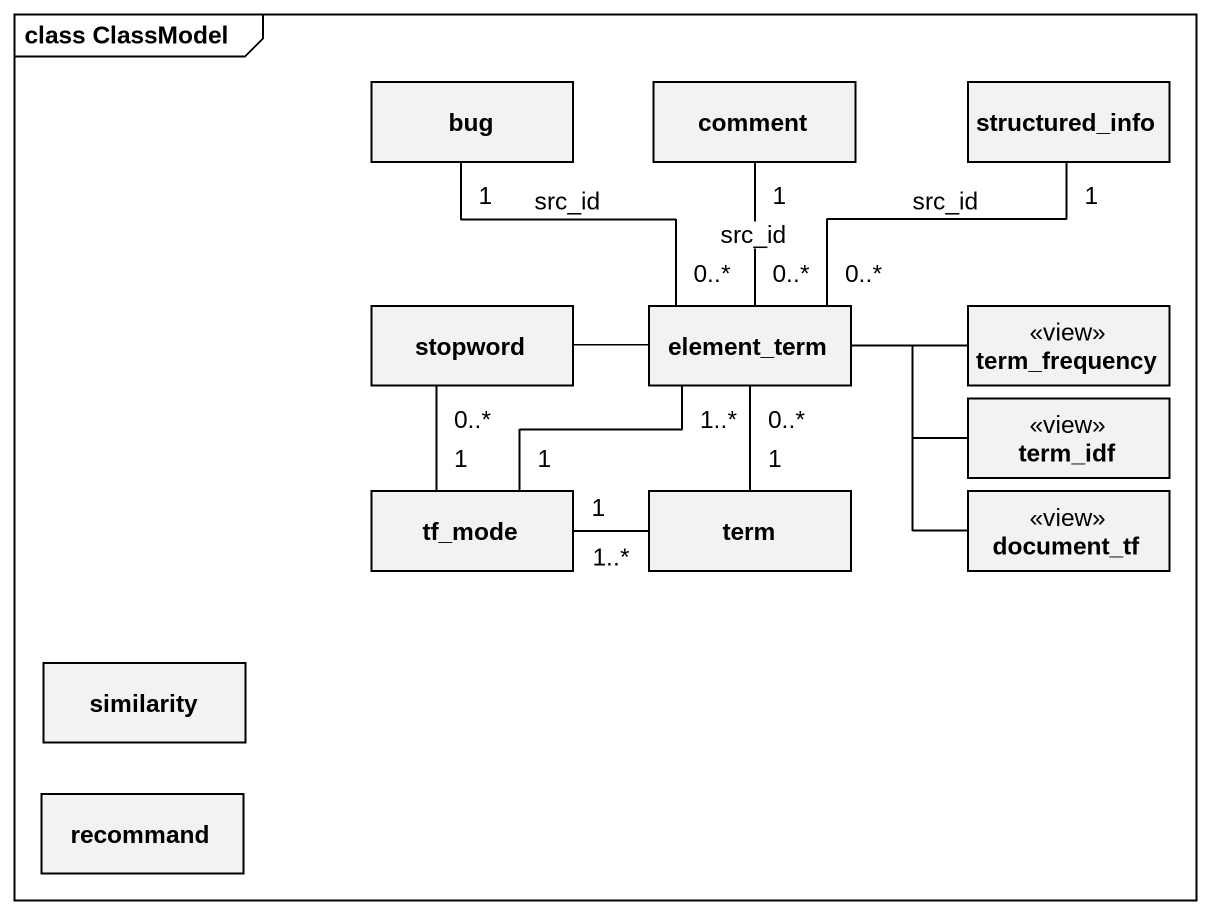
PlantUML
@startuml
mainframe class ClassModel
hide circle
hide empty members
class bug
class comment
class structured_info
class stopword
class element_term
class term_frequency <<view>>
class term_idf <<view>>
class tf_mode
class term
class document_tf <<view>>
class similarity
class recommand
bug "1" -- "0..*" element_term : src_id
comment "1" -- "0..*" element_term : src_id
structured_info "1" -- "0..*" element_term : src_id
stopword -right- element_term
stopword "0..*" -- "1" tf_mode
term_frequency -left- element_term
term_idf -left- element_term
tf_mode "1" -up- "1..*" element_term
tf_mode "1" -right- "1..*" term
term "1" -up- "0..*" element_term
document_tf -left- element_term
@enduml
